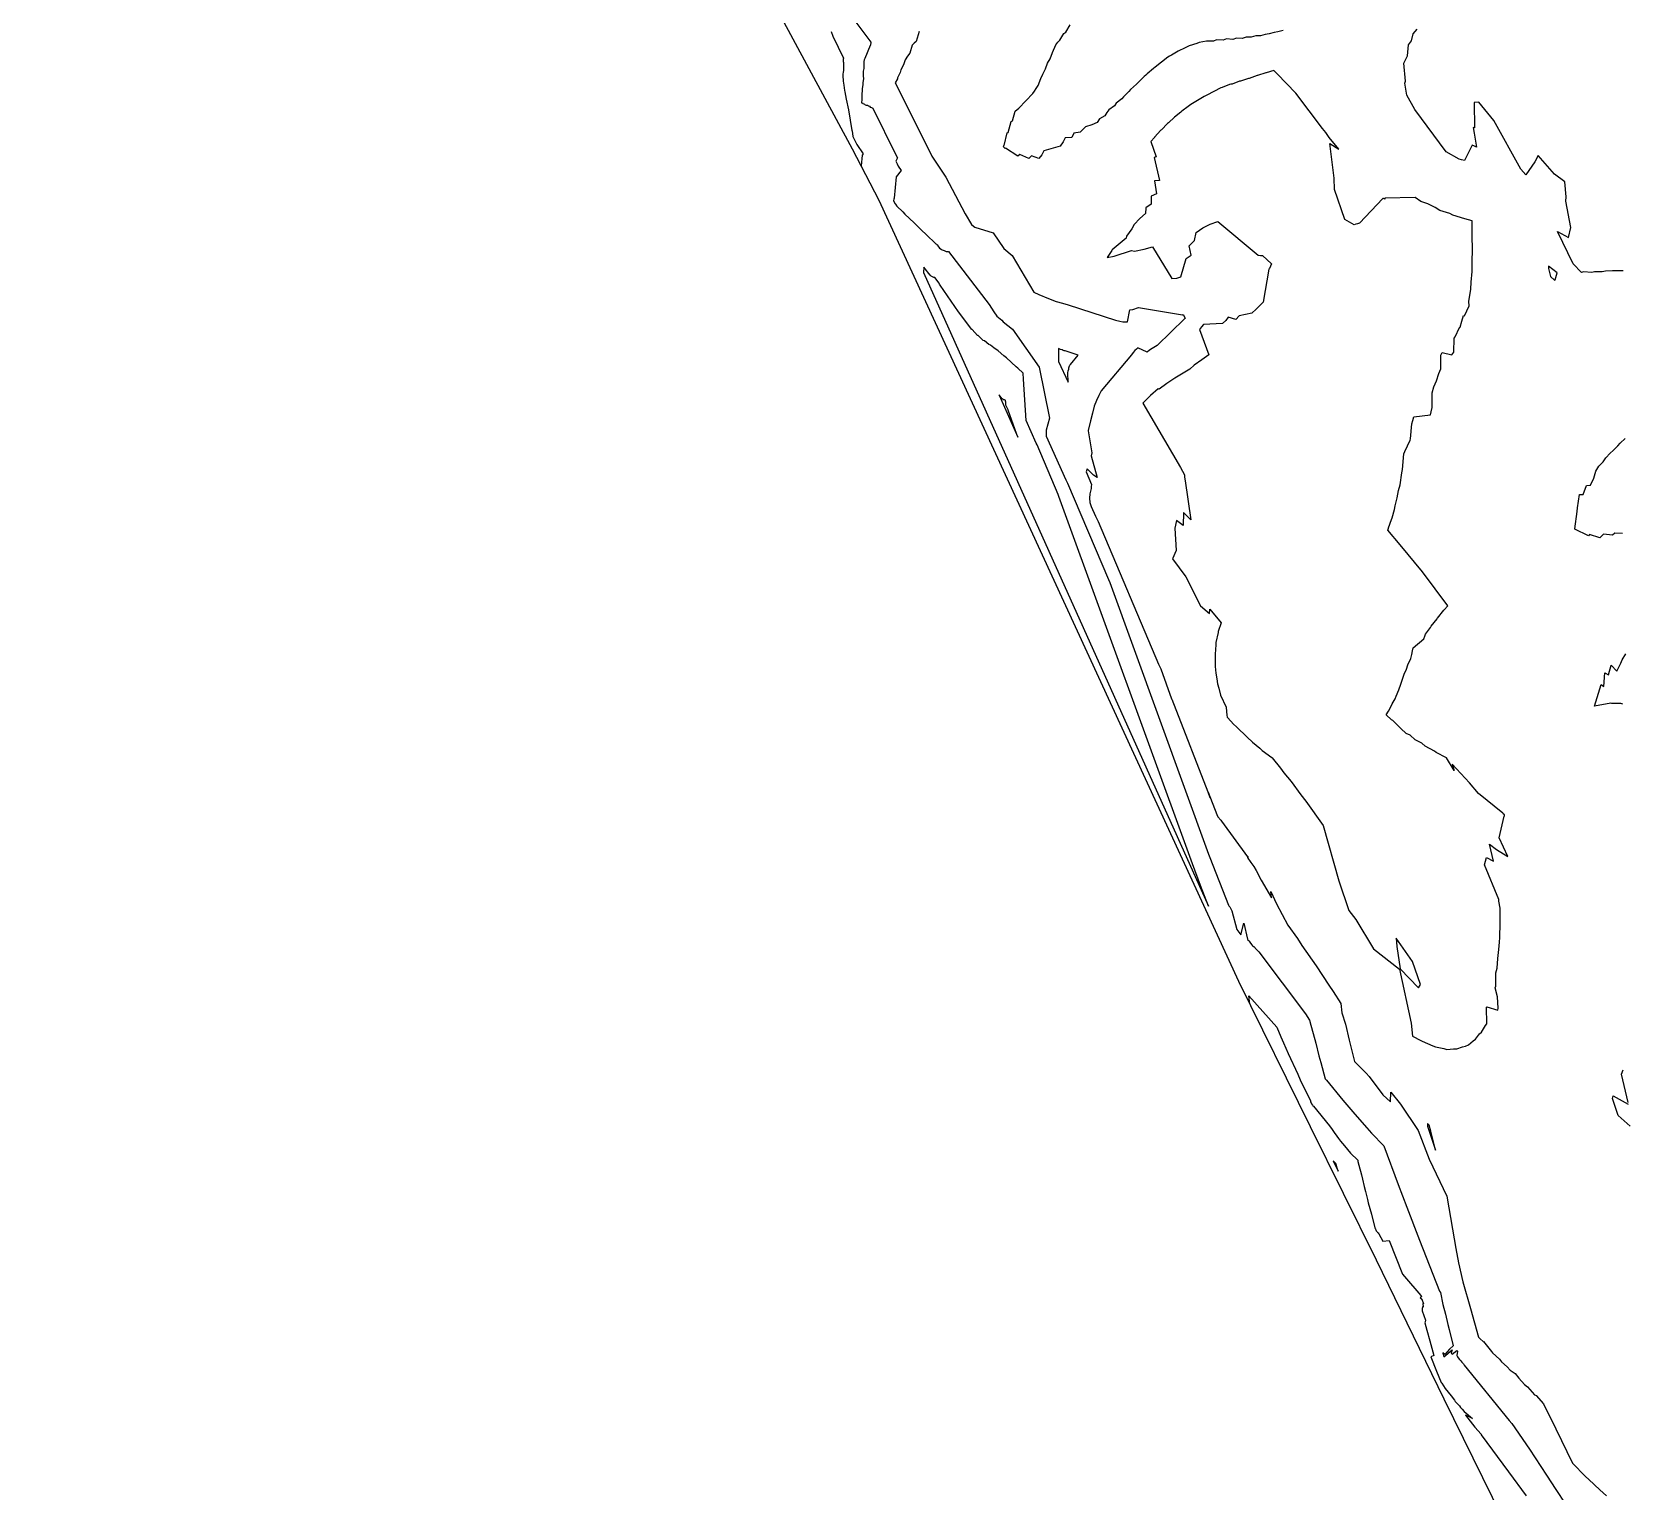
# Model space of a CAD drawing. Header units: metres. Extents: x 706349 to 713144, y 2649082 to 2655455.
# Drawn here: x 706634.7 to 707051.3, y 2653064.9 to 2653447.3 of the extents above; entities that cross this region are included whole.
import ezdxf

# ---------------------------------------------------------------- set-up
doc = ezdxf.new("R2010")
doc.units = ezdxf.units.M
for name, color, linetype in [('C-TINN-BNDY', 110, 'Continuous'), ('C-TOPO-MAJR', 9, 'Continuous'), ('C-TOPO-MINR', 8, 'Continuous')]:
    doc.layers.add(name, color=color, linetype=linetype)

msp = doc.modelspace()

# ---------------------------------------------------------------- linework, layer by layer
at = {"layer": 'C-TINN-BNDY', "color": 110, "linetype": 'Continuous', "lineweight": -3, "flags": 128}
msp.add_lwpolyline([(707035.14, 2653026.93), (707004.68, 2653089), (706986.95, 2653125.38), (706969.68, 2653160.34), (706950.93, 2653198.4), (706856.65, 2653403.08), (706849.74, 2653416.51), (706800.11, 2653508.53), (706754.61, 2653586.69), (706690.92, 2653776.55), (706634.74, 2653938.43)], dxfattribs=at)
at = {"layer": 'C-TOPO-MAJR', "color": 9, "linetype": 'Continuous', "lineweight": -3, "flags": 128}
msp.add_lwpolyline([(706847.72, 2653453.67), (706854.55, 2653444.53), (706854.4, 2653443.74), (706854.36, 2653443.66), (706852.91, 2653440.25), (706852.8, 2653439.94), (706852.71, 2653439.48), (706852.69, 2653437.65), (706852.53, 2653436.94), (706852.54, 2653435.73), (706852.57, 2653434.95), (706852.4, 2653433.98), (706852.41, 2653433.49), (706852.24, 2653432.36), (706852.25, 2653432.09), (706852.14, 2653430.71), (706852.14, 2653430.6), (706852.14, 2653429.28), (706852.02, 2653428.91), (706852.02, 2653428.72), (706852.06, 2653428.61), (706852.3, 2653428.61), (706852.39, 2653428.47), (706852.66, 2653428.43), (706852.83, 2653428.31), (706852.98, 2653428.16), (706853.3, 2653428.07), (706853.61, 2653428), (706853.89, 2653427.86), (706854.2, 2653427.79), (706854.34, 2653427.53), (706854.68, 2653427.4), (706855.04, 2653427.28), (706861.07, 2653415.01), (706861.45, 2653414.27), (706861.08, 2653413.35), (706861.38, 2653412.7), (706861.7, 2653412.08), (706862.48, 2653410.92), (706861.18, 2653409.25), (706860.62, 2653403.7), (706860.52, 2653403.39), (706860.47, 2653403.08), (706860.55, 2653402.76), (706860.87, 2653402.15), (706861.19, 2653401.75), (706861.27, 2653401.63), (706861.34, 2653401.6), (706861.36, 2653401.57), (706862.87, 2653400.06), (706863.44, 2653399.52), (706865.86, 2653397.19), (706867.8, 2653395.33), (706869.02, 2653394.18), (706871.52, 2653391.74), (706871.56, 2653391.71), (706871.67, 2653391.59), (706871.74, 2653391.54), (706871.94, 2653391.41), (706872.1, 2653391.19), (706872.48, 2653390.59), (706872.92, 2653390.27), (706873.16, 2653390.17), (706873.69, 2653389.92), (706874.25, 2653389.74), (706874.86, 2653389.69), (706885.51, 2653375.85), (706886.71, 2653373.91), (706887.53, 2653372.75), (706888.83, 2653371.67), (706889.2, 2653371.3), (706891.6, 2653369.36), (706898.56, 2653359.38), (706901.27, 2653345.99), (706900.89, 2653344.48), (706900.41, 2653342.87), (706900.41, 2653342.39), (706900.42, 2653342.1), (706900.47, 2653341.3), (706905.58, 2653329.91), (706906.06, 2653328.96), (706916.72, 2653303.79), (706917.1, 2653302.93), (706942.97, 2653231.76), (706943.29, 2653230.91), (706948.16, 2653218.4), (706948.3, 2653218.26), (706948.53, 2653218), (706949.03, 2653216.9), (706950.39, 2653212.07), (706951.46, 2653210.61), (706952.19, 2653213.69), (706953.14, 2653209.5), (706953.24, 2653209.32), (706953.65, 2653208.98), (706953.7, 2653208.84), (706953.75, 2653208.72), (706954.26, 2653208.11), (706954.52, 2653207.77), (706954.65, 2653207.63), (706954.8, 2653207.56), (706955.5, 2653206.81), (706956.14, 2653206.17), (706968.38, 2653189.91), (706969.41, 2653188.33), (706969.77, 2653187.01), (706969.92, 2653186.33), (706971.07, 2653182.26), (706971.87, 2653178.95), (706972.34, 2653177.18), (706973.48, 2653172.94), (706973.83, 2653172.57), (706978.17, 2653167.3), (706981.29, 2653163.62), (706984.45, 2653160.11), (706985.69, 2653158.72), (706988.85, 2653155.33), (706992.66, 2653145.19), (706994.86, 2653139.33), (706998.21, 2653130.65), (707003.46, 2653117.29), (707003.72, 2653116.97), (707004.36, 2653113.8), (707005.03, 2653111.23), (707005.68, 2653108.51), (707006.01, 2653107.23), (707007.05, 2653102.98), (707006.1, 2653102.05), (707004.86, 2653100.67), (707004.31, 2653101.08), (707004.31, 2653101.04), (707004.31, 2653101.01), (707004.59, 2653100.16), (707004.58, 2653100.07), (707006.78, 2653101.94), (707006.52, 2653101.02), (707006.75, 2653100.8), (707007.98, 2653101.7), (707008.2, 2653101.57), (707007.97, 2653100.45), (707008.16, 2653100.11), (707008.35, 2653099.78), (707008.7, 2653099.36), (707009.07, 2653099), (707009.3, 2653098.64), (707009.73, 2653098.28), (707009.96, 2653097.91), (707021.68, 2653083.41), (707022.43, 2653082.57), (707027, 2653075.92), (707031.5, 2653069.04), (707033.91, 2653065.31), (707036.42, 2653061.45)], dxfattribs=at)
msp.add_lwpolyline([(706905.42, 2653363.64), (706905.19, 2653363.7), (706904.92, 2653363.78), (706904.61, 2653363.89), (706904.21, 2653364.06), (706903.69, 2653364.32), (706903.69, 2653360.91), (706906.2, 2653355.44), (706906.1, 2653357.91), (706906.23, 2653358.47), (706906.33, 2653358.87), (706906.41, 2653359.19), (706906.49, 2653359.47), (706906.57, 2653359.71), (706906.67, 2653359.91), (706906.77, 2653360.1), (706908.81, 2653362.53), (706905.42, 2653363.64)], close=True, dxfattribs=at)
at = {"layer": 'C-TOPO-MINR', "color": 8, "linetype": 'Continuous', "lineweight": -3, "flags": 128}
for points, elevation in [([(706844.15, 2653447.36), (706844.53, 2653446.1), (706847.34, 2653440.33), (706847.3, 2653440.09), (706847.29, 2653439.81), (706847.3, 2653439.45), (706847.33, 2653439.26), (706847.35, 2653438.65), (706847.35, 2653438.56), (706847.38, 2653437.47), (706847.38, 2653437.19), (706847.24, 2653436.63), (706847.21, 2653436.21), (706847.14, 2653435.43), (706847.22, 2653434.72), (706847.24, 2653434.31), (706847.4, 2653433.27), (706847.64, 2653431.89), (706847.68, 2653431.54), (706848.08, 2653429.6), (706848.65, 2653426.83), (706849.56, 2653421.43), (706849.58, 2653421.34), (706849.81, 2653419.87), (706850.16, 2653419.1), (706850.84, 2653417.77), (706852.54, 2653415.28), (706852.25, 2653414.92), (706851.97, 2653412.17)], 2), ([(706867.18, 2653447.38), (706866.35, 2653444.69), (706865.86, 2653444.26), (706865.37, 2653443.72), (706864.7, 2653441.67), (706864.11, 2653440.9), (706863.49, 2653439.92), (706863.09, 2653438.57), (706862.4, 2653437.32), (706862.22, 2653436.57), (706861.51, 2653435.21), (706861.45, 2653434.94), (706860.87, 2653433.88), (706868.26, 2653419.15), (706870.51, 2653414.68), (706874.17, 2653409.16), (706879.2, 2653399.6), (706880.84, 2653396.8), (706881.44, 2653396.37), (706881.73, 2653396.04), (706886.52, 2653394.59), (706889.31, 2653390.46), (706891.5, 2653388.62), (706897.24, 2653379.05), (706898.52, 2653378.43), (706901.04, 2653377.34), (706903.06, 2653376.62), (706904.75, 2653376.12), (706906.22, 2653375.76), (706918.62, 2653371.67), (706919.69, 2653371.42), (706920.5, 2653371.29), (706921.14, 2653371.25), (706921.7, 2653371.27), (706922.33, 2653374.39), (706923.14, 2653374.52), (706924.59, 2653374.99), (706936.13, 2653373.11), (706936.21, 2653373.13), (706936.29, 2653373.15), (706936.66, 2653372.55), (706936.8, 2653372.17), (706936.74, 2653372.12), (706936.67, 2653372.07), (706929.48, 2653365.05), (706928.21, 2653364.28), (706927.53, 2653363.83), (706926.89, 2653363.36), (706924.47, 2653364.48), (706924.06, 2653364.14), (706923.66, 2653363.74), (706923.24, 2653363.23), (706922.79, 2653362.63), (706914.83, 2653353.16), (706914.19, 2653351.95), (706913.59, 2653350.67), (706913.03, 2653349.14), (706912.56, 2653347.37), (706912.01, 2653345.32), (706911.4, 2653342.77), (706911.41, 2653342.73), (706911.41, 2653342.72), (706912.39, 2653336.9), (706912.22, 2653336.15), (706913.79, 2653330.47), (706912.86, 2653331.08), (706911.21, 2653332.74), (706910.95, 2653331.93), (706912.28, 2653328.66), (706912.22, 2653328.12), (706912.2, 2653327.64), (706911.93, 2653326.56), (706911.89, 2653326.18), (706911.79, 2653325.07), (706911.9, 2653323.97), (706912.18, 2653322.92), (706913.34, 2653320.32), (706914.05, 2653318.92), (706929.86, 2653281.59), (706930.43, 2653280.32), (706933.28, 2653272.47), (706933.32, 2653272.38), (706943.39, 2653246.52), (706942.85, 2653248.06), (706945.11, 2653242.21), (706945.36, 2653241.57), (706946.16, 2653240.67), (706946.34, 2653240.43), (706953.21, 2653231.08), (706953.45, 2653231.07), (706953.12, 2653230.99), (706953.24, 2653230.91), (706953.25, 2653230.84), (706953.22, 2653230.76), (706953.88, 2653229.89), (706954.03, 2653229.63), (706954.84, 2653228.57), (706955.45, 2653227.47), (706956.76, 2653225.01), (706959.46, 2653220.32), (706959.24, 2653222.01), (706960.73, 2653218.75), (706963.73, 2653213.16), (706966.25, 2653209.66), (706967.39, 2653207.86), (706971.18, 2653202.52), (706974.45, 2653197.44), (706975.61, 2653195.78), (706977.63, 2653192.67), (706977.86, 2653190.25), (706978.82, 2653187.25), (706979.81, 2653183.06), (706981.19, 2653177.42), (706984.22, 2653174.4), (706985.03, 2653173.54), (706988.64, 2653168.73), (706990.6, 2653166.92), (706990.71, 2653169.42), (706993.28, 2653166.32), (706997.9, 2653159.39), (707000.73, 2653151.86), (707005.41, 2653142.19), (707006.88, 2653133.5), (707007.78, 2653128.47), (707008.46, 2653124.71), (707009.61, 2653119.74), (707011.58, 2653112.74), (707013.7, 2653105.21), (707014.08, 2653104.83), (707014.1, 2653104.8), (707014.94, 2653104.11), (707014.98, 2653104.05), (707017.04, 2653101.49), (707017.38, 2653101.11), (707019.16, 2653099.42), (707019.7, 2653098.8), (707021.21, 2653097.49), (707021.97, 2653096.62), (707023.26, 2653095.69), (707024.25, 2653094.52), (707025.7, 2653092.85), (707026.54, 2653092.25), (707028.38, 2653090.15), (707028.8, 2653089.93), (707030.72, 2653087.75), (707033.93, 2653081.23), (707038.33, 2653072.23), (707041.67, 2653068.75), (707042.56, 2653067.9), (707045.44, 2653065.21), (707047.24, 2653063.67)], -2), ([(706962.55, 2653447.58), (706961.1, 2653447.25), (706960.18, 2653447.06), (706958.84, 2653446.7), (706957.8, 2653446.59), (706956.54, 2653446.23), (706955.33, 2653446.21), (706954.15, 2653445.86), (706952.81, 2653445.9), (706951.75, 2653445.54), (706950.26, 2653445.64), (706949.3, 2653445.29), (706947.67, 2653445.41), (706946.8, 2653445.1), (706945.04, 2653445.14), (706944.28, 2653444.84), (706942.41, 2653444.8), (706940.48, 2653444.44), (706939.87, 2653444.18), (706937.91, 2653443.61), (706936.88, 2653443.07), (706935.04, 2653442.2), (706933.23, 2653441.12), (706932.78, 2653440.87), (706932.34, 2653440.6), (706928.98, 2653437.98), (706928.56, 2653437.66), (706926.92, 2653436.25), (706926.51, 2653435.91), (706926.09, 2653435.53), (706924.52, 2653434), (706924.09, 2653433.57), (706922.55, 2653432.13), (706922.11, 2653431.64), (706920.66, 2653430.26), (706920.21, 2653429.71), (706918.75, 2653428.53), (706918.29, 2653427.9), (706916.82, 2653426.83), (706916.36, 2653426.11), (706915.81, 2653425.25), (706914.4, 2653424.42), (706913.82, 2653423.47), (706912.37, 2653422.9), (706910.72, 2653422.35), (706909.32, 2653420.97), (706907.67, 2653420.67), (706907.12, 2653419.6), (706905.43, 2653419.48), (706904.85, 2653418.47), (706904.07, 2653417.32), (706899.85, 2653416.05), (706899.31, 2653415.06), (706898.54, 2653414.06), (706896.63, 2653414.75), (706895.92, 2653414.04), (706893.57, 2653415.1), (706893.05, 2653414.69), (706889.77, 2653416.78), (706889.71, 2653416.72), (706889.26, 2653417.09), (706889.37, 2653417.49), (706889.39, 2653417.5), (706890.26, 2653420.79), (706890.44, 2653420.91), (706891.3, 2653423.72), (706891.61, 2653423.97), (706892.34, 2653426.49), (706893.24, 2653427.23), (706896.95, 2653431.07), (706897.38, 2653431.67), (706897.83, 2653432.37), (706898.3, 2653433.21), (706899.03, 2653435), (706899.54, 2653436.13), (706900.25, 2653437.59), (706900.78, 2653439.05), (706901.44, 2653440.18), (706902.13, 2653441.8), (706902.99, 2653443.82), (706903.49, 2653444.52), (706904.05, 2653445.04), (706905.1, 2653446.8), (706905.59, 2653447.15), (706906.75, 2653449.09)], -2), ([(707051.56, 2653384.67), (707049.89, 2653384.64), (707048.76, 2653384.59), (707046.95, 2653384.55), (707046.06, 2653384.41), (707044.08, 2653384.35), (707043.38, 2653384.22), (707041.14, 2653384.34), (707040.68, 2653384.19), (707038.46, 2653386.44), (707034.33, 2653394.91), (707037.28, 2653393.38), (707037.82, 2653395.99), (707036.51, 2653402.93), (707036.62, 2653403.98), (707036.32, 2653407.91), (707033.61, 2653409.95), (707029.32, 2653414.82), (707028.43, 2653413.18), (707026.03, 2653409.82), (707024.78, 2653411.3), (707017.73, 2653424.01), (707013.75, 2653428.83), (707012.55, 2653428.72), (707012.59, 2653422.09), (707012.3, 2653422.17), (707012.58, 2653420.71), (707013.15, 2653417.01), (707012.49, 2653417.35), (707012.02, 2653417.58), (707009.99, 2653413.55), (707009.23, 2653413.74), (707008.63, 2653413.86), (707005.22, 2653415.79), (706997.04, 2653426.87), (706994.92, 2653430.62), (706994.39, 2653433.83), (706994.53, 2653434.29), (706994.08, 2653439.01), (706994.53, 2653439.91), (706995.07, 2653440.94), (706995.31, 2653443.83), (706996.16, 2653444.93), (706996.56, 2653446.72), (706997.59, 2653447.93)], -2), ([(707051.43, 2653315.83), (707049.37, 2653315.89), (707048.75, 2653315.41), (707046.4, 2653315.62), (707045.94, 2653315.17), (707045.45, 2653314.66), (707042.75, 2653315.56), (707042.47, 2653315.19), (707038.94, 2653316.93), (707038.94, 2653316.92), (707038.9, 2653316.96), (707038.9, 2653317.01), (707038.9, 2653317.01), (707038.9, 2653317.01), (707039.53, 2653321.58), (707039.63, 2653322.55), (707040.17, 2653326.05), (707041.13, 2653326.02), (707041.95, 2653328.36), (707043.03, 2653328.47), (707043.92, 2653330.32), (707044.45, 2653332.12), (707045.22, 2653333.49), (707046.29, 2653334.61), (707047.06, 2653335.61), (707048.19, 2653336.83), (707048.92, 2653337.58), (707050.14, 2653338.78), (707050.79, 2653339.45), (707052.05, 2653340.71)], -2), ([(707051.5, 2653271.07), (707050.95, 2653271.24), (707048.59, 2653271.26), (707048.37, 2653271.32), (707044.07, 2653270.59), (707045.78, 2653276.24), (707046.48, 2653275.73), (707046.79, 2653279.27), (707047.72, 2653278.76), (707048.41, 2653281.27), (707049.93, 2653279.74), (707050.93, 2653281.79), (707051.27, 2653282.67), (707052.3, 2653284.28)], -2), ([(706953.82, 2653192.54), (706953.54, 2653194.7), (706960.87, 2653186.49), (706960.84, 2653186.43), (706960.84, 2653186.41), (706961.89, 2653183.95), (706962.63, 2653182.32), (706963.84, 2653179.52), (706966.33, 2653174.14), (706967, 2653172.67), (706969.63, 2653167.12), (706969.66, 2653167.07), (706969.7, 2653166.89), (706969.84, 2653166.62), (706969.96, 2653166.4), (706970.19, 2653166.03), (706970.3, 2653165.88), (706970.42, 2653165.76), (706974.63, 2653160.63), (706975.34, 2653159.65), (706975.86, 2653158.87), (706976.6, 2653157.86), (706976.98, 2653157.24), (706977.54, 2653156.61), (706978.55, 2653155.34), (706980.15, 2653153.43), (706982.03, 2653151.59), (706982.11, 2653151.28), (706982.34, 2653150.31), (706983.02, 2653147.72), (706983.25, 2653146.65), (706983.71, 2653144.7), (706984.04, 2653143.41), (706984.56, 2653141.33), (706984.8, 2653140.43), (706985.62, 2653137.45), (706985.74, 2653137.01), (706986.65, 2653133.61), (706986.66, 2653133.58), (706986.77, 2653133.2), (706986.83, 2653133.16), (706986.87, 2653133.08), (706987.09, 2653132.84), (706987.22, 2653132.68), (706987.37, 2653132.52), (706987.56, 2653132.27), (706988.64, 2653130.42), (706990.31, 2653130.57), (706993.78, 2653121.73), (706994.32, 2653121.08), (706998.53, 2653116.13), (706998.64, 2653116.03), (706998.85, 2653115.92), (706998.42, 2653115.55), (706998.66, 2653115.34), (706998.7, 2653115.31), (706998.8, 2653115.22), (706999.26, 2653113.94), (706999.07, 2653114.09), (706999.2, 2653113.11), (706998.97, 2653113.29), (706998.96, 2653112.63), (706998.94, 2653112.14), (706999.75, 2653109.72), (706999.73, 2653109.28), (706999.65, 2653109), (707000.13, 2653107.06), (707000.91, 2653104.27), (707001.99, 2653100.46), (707001.19, 2653100.05), (707002.7, 2653096.33), (707003.94, 2653093.36), (707004.04, 2653093.18), (707004.04, 2653093.17), (707004.05, 2653093.16), (707004.5, 2653092.47), (707004.53, 2653092.44), (707004.95, 2653091.77), (707006.51, 2653089.84), (707007.35, 2653088.68), (707007.57, 2653088.4), (707008.68, 2653087.22), (707008.98, 2653086.83), (707009.39, 2653086.35), (707009.93, 2653085.72), (707012.11, 2653083.89), (707010.23, 2653084.8), (707012.72, 2653081.68), (707014.34, 2653079.77), (707014.39, 2653079.64), (707021.51, 2653069.92), (707026.13, 2653063.64)], 2), ([(707052.92, 2653166.73), (707051.1, 2653174.11), (707051.57, 2653175.28)], -2), ([(707053.38, 2653160.53), (707050.3, 2653163.29), (707048.76, 2653167.78), (707048.95, 2653168.42), (707052.85, 2653166.26)], -2)]:
    msp.add_lwpolyline(points, dxfattribs=dict(at, elevation=elevation))
for points, elevation in [([(706958.04, 2653436.54), (706957.98, 2653436.54), (706955.81, 2653435.81), (706955.68, 2653435.81), (706953.59, 2653435.04), (706953.39, 2653435.06), (706951.34, 2653434.32), (706951.08, 2653434.33), (706949.11, 2653433.54), (706948.79, 2653433.54), (706948.46, 2653433.48), (706946.52, 2653432.66), (706946.15, 2653432.55), (706942.52, 2653430.66), (706942.16, 2653430.49), (706941.8, 2653430.27), (706940.03, 2653429.28), (706938.3, 2653428.22), (706937.64, 2653427.7), (706935.98, 2653426.47), (706935.67, 2653426.21), (706934.07, 2653424.89), (706932.45, 2653423.42), (706932.23, 2653423.21), (706930.61, 2653421.6), (706930.46, 2653421.46), (706928.85, 2653419.67), (706928.79, 2653419.61), (706927.87, 2653418.48), (706929.23, 2653414.48), (706928.73, 2653414.33), (706930.16, 2653408.3), (706928.85, 2653408.2), (706929.32, 2653404.79), (706927.91, 2653404.2), (706927.97, 2653402.08), (706926.51, 2653401.1), (706926.41, 2653399.66), (706924.93, 2653398.35), (706923.46, 2653396.75), (706922.85, 2653395.65), (706921.45, 2653393.68), (706921.35, 2653393.21), (706917.71, 2653390.1), (706917.63, 2653389.93), (706916.37, 2653388.14), (706918.27, 2653388.45), (706922.8, 2653389.93), (706923.6, 2653389.8), (706926.06, 2653390.3), (706928.32, 2653390.88), (706933.38, 2653382.66), (706934.68, 2653382.68), (706935.74, 2653383.05), (706937.13, 2653387.87), (706938.39, 2653388.78), (706937.88, 2653391.18), (706939.26, 2653392.58), (706939.74, 2653394.66), (706941.46, 2653395.86), (706943.36, 2653396.85), (706945.36, 2653397.54), (706955.92, 2653388.74), (706956.54, 2653388.67), (706957.06, 2653388.61), (706959.45, 2653386.47), (706958.89, 2653385.2), (706958.78, 2653385.09), (706957.31, 2653376.4), (706956.38, 2653375.56), (706955.4, 2653374.6), (706954.32, 2653373.5), (706950.97, 2653372.83), (706950.15, 2653371.86), (706948.14, 2653372.51), (706947.46, 2653371.65), (706946.65, 2653370.81), (706941.61, 2653370.56), (706941.13, 2653369.93), (706940.56, 2653369.25), (706943.01, 2653362.64), (706941.2, 2653361.28), (706939.2, 2653359.95), (706938.08, 2653358.86), (706934.11, 2653356.48), (706932, 2653355.07), (706929.99, 2653353.6), (706929.78, 2653353.69), (706927.74, 2653351.99), (706925.71, 2653349.99), (706935.63, 2653333.14), (706936.63, 2653331.18), (706936.69, 2653330.71), (706936.67, 2653330.61), (706936.84, 2653329.64), (706938.29, 2653319.4), (706936.44, 2653321.28), (706936.33, 2653317.9), (706934.58, 2653319.18), (706934.14, 2653317.23), (706934.45, 2653311.34), (706933.55, 2653309.13), (706937.01, 2653304.49), (706940.85, 2653296.89), (706943.21, 2653294.82), (706943.27, 2653296.01), (706946.28, 2653292.42), (706945.47, 2653290.11), (706945.45, 2653289.83), (706944.9, 2653287.26), (706944.89, 2653286.61), (706944.67, 2653284.17), (706944.66, 2653282.11), (706944.74, 2653281), (706944.89, 2653279.24), (706945.15, 2653277.74), (706945.34, 2653276.41), (706945.64, 2653275.28), (706946.12, 2653273.48), (706947.6, 2653270.28), (706947.69, 2653269.19), (706947.73, 2653268.18), (706947.88, 2653267.69), (706948.01, 2653267.49), (706949.54, 2653265.85), (706950.32, 2653265.12), (706953.07, 2653262.43), (706954.44, 2653261.13), (706956.37, 2653259.59), (706957.05, 2653258.98), (706959.51, 2653257.12), (706959.53, 2653257.11), (706959.54, 2653257.1), (706959.59, 2653257.06), (706961.83, 2653254.28), (706962.7, 2653253.07), (706964.65, 2653250.81), (706967.11, 2653247.3), (706968.44, 2653245.68), (706973.03, 2653239.33), (706977.12, 2653224.83), (706979.71, 2653217.01), (706980.95, 2653215.42), (706981.56, 2653214.65), (706986.21, 2653206.98), (706992.98, 2653201.62), (706996.07, 2653187.49), (706996.35, 2653184.12), (706998.56, 2653182.94), (706998.88, 2653182.75), (707001.73, 2653181.58), (707002.37, 2653181.31), (707004.57, 2653180.85), (707005.4, 2653180.64), (707007.13, 2653180.77), (707007.98, 2653180.79), (707009.46, 2653181.29), (707010.29, 2653181.46), (707011.08, 2653181.8), (707012.24, 2653182.83), (707012.9, 2653183.29), (707013.95, 2653184.67), (707014.49, 2653185.15), (707015.5, 2653186.85), (707015.88, 2653187.35), (707015.77, 2653191.69), (707015.84, 2653191.82), (707018.74, 2653190.87), (707018.82, 2653191.41), (707018.61, 2653194.44), (707018.04, 2653196.77), (707018.2, 2653197.17), (707018.25, 2653200.71), (707018.55, 2653201.94), (707018.77, 2653204.46), (707019.04, 2653206.82), (707019.15, 2653208.71), (707019.26, 2653209.97), (707019.31, 2653213.67), (707019.37, 2653214.23), (707019.36, 2653217.64), (707018.98, 2653219.48), (707018.97, 2653219.92), (707015.25, 2653229), (707015.77, 2653230.87), (707017.64, 2653229.95), (707016.52, 2653234.42), (707018.4, 2653233), (707021.37, 2653231.2), (707019.08, 2653236.05), (707020.44, 2653241.77), (707020.45, 2653241.83), (707020.51, 2653242.09), (707020.18, 2653242.36), (707020.04, 2653242.5), (707013.7, 2653247.68), (707011.33, 2653250.47), (707006.8, 2653255.35), (707007.27, 2653253.71), (707005.28, 2653256.99), (707002.62, 2653258.43), (707002.13, 2653258.81), (706999.71, 2653260.11), (706998.79, 2653260.85), (706997.13, 2653261.7), (706995.82, 2653262.93), (706994.77, 2653263.44), (706993.31, 2653264.74), (706991.2, 2653266.85), (706990.92, 2653266.96), (706989.45, 2653268.27), (706990.14, 2653269.25), (706990.22, 2653269.38), (706991.07, 2653271.14), (706991.84, 2653272.49), (706992.14, 2653273.16), (706992.8, 2653274.82), (706993.35, 2653276.29), (706993.79, 2653277.68), (706994.18, 2653278.93), (706994.81, 2653280.22), (706995.14, 2653281.41), (706995.91, 2653283.06), (706996.18, 2653284.12), (706996.41, 2653285.03), (706996.6, 2653285.81), (706999.39, 2653288.24), (706999.59, 2653288.88), (706999.77, 2653289.41), (707001.12, 2653291.2), (707001.26, 2653291.56), (707002.82, 2653293.43), (707002.91, 2653293.64), (707004.63, 2653295.7), (707004.71, 2653295.79), (707005.65, 2653296.86), (706998.99, 2653305.77), (706993.14, 2653312.81), (706989.96, 2653316.68), (706990.11, 2653317.21), (706990.13, 2653317.27), (706990.9, 2653319.45), (706991.02, 2653319.87), (706991.65, 2653322.07), (706991.87, 2653323.07), (706992.37, 2653325.13), (706992.69, 2653327.07), (706993.14, 2653328.53), (706993.59, 2653331.68), (706993.8, 2653332.6), (706994.13, 2653336.69), (706994.39, 2653337.26), (706994.4, 2653337.32), (706995.8, 2653340.26), (706995.88, 2653340.6), (706996.24, 2653344.53), (706996.44, 2653345.39), (706996.76, 2653346.34), (707001.14, 2653346.89), (707001.32, 2653347.73), (707001.57, 2653348.79), (707001.55, 2653352.63), (707002, 2653354.25), (707002.67, 2653355.85), (707003.27, 2653357.69), (707003.84, 2653358.94), (707003.82, 2653362.52), (707004.18, 2653363.2), (707006.68, 2653362.6), (707007.19, 2653363.35), (707007.28, 2653367.03), (707007.53, 2653367.38), (707008.71, 2653369.76), (707008.83, 2653369.89), (707009.3, 2653371.48), (707009.79, 2653372.94), (707009.98, 2653372.86), (707011.25, 2653375.44), (707011.11, 2653376.61), (707011.65, 2653379.84), (707011.75, 2653381.64), (707011.99, 2653384.47), (707012.04, 2653387.61), (707012.07, 2653389.61), (707012.02, 2653394.42), (707012.01, 2653395.12), (707011.99, 2653397.7), (707010.13, 2653398.26), (707006.93, 2653399.21), (707006.14, 2653399.68), (707003.57, 2653400.47), (707002.29, 2653401.19), (707000.41, 2653402.21), (706998.59, 2653402.82), (706997.07, 2653403.81), (706989.17, 2653403.67), (706989.13, 2653403.41), (706988.78, 2653403.59), (706988.6, 2653403.58), (706982.48, 2653397.1), (706981.99, 2653396.96), (706981.53, 2653396.84), (706981.12, 2653396.71), (706978.7, 2653398.1), (706976, 2653405.95), (706975.88, 2653408.89), (706974.77, 2653417.98), (706977.13, 2653416.48), (706974.57, 2653419.57), (706973.67, 2653420.85), (706972.82, 2653421.9), (706965.81, 2653431.17), (706960.9, 2653436.27), (706960.58, 2653436.62), (706960.07, 2653437.13), (706958.04, 2653436.54)], -4), ([(706870.31, 2653383.24), (706870.3, 2653383.24), (706870.25, 2653383.32), (706870.2, 2653383.37), (706870.03, 2653383.53), (706868.38, 2653385.63), (706868.31, 2653384.16), (706942.97, 2653218.18), (706940.88, 2653223.61), (706938.78, 2653229.21), (706903.78, 2653325.54), (706903.58, 2653325.99), (706898.07, 2653339), (706897.82, 2653339.49), (706895.18, 2653345.39), (706894.48, 2653356.24), (706894.45, 2653357.79), (706893.02, 2653359.11), (706892.6, 2653359.49), (706890.08, 2653361.84), (706889.32, 2653362.34), (706887.84, 2653363.64), (706886.75, 2653364.42), (706885.88, 2653365.13), (706885.43, 2653365.33), (706884.24, 2653366.28), (706883.94, 2653366.39), (706882.58, 2653367.69), (706882.43, 2653367.73), (706881.05, 2653369.23), (706881, 2653369.24), (706880.97, 2653369.24), (706880.94, 2653369.26), (706877.51, 2653373.88), (706872.7, 2653380.89), (706872.51, 2653381.16), (706872.38, 2653381.37), (706871.23, 2653382.87), (706871.16, 2653382.87), (706871.1, 2653382.89), (706871.05, 2653382.92), (706870.31, 2653383.24)], 2), ([(707032.02, 2653385.24), (707032.56, 2653383.16), (707033.58, 2653382.18), (707033.77, 2653382.28), (707034.32, 2653384.11), (707032.05, 2653385.86), (707032.02, 2653385.24)], -2), ([(706892.92, 2653341.4), (706892.78, 2653341.77), (706890.46, 2653348.15), (706890.44, 2653348.18), (706890.08, 2653349.05), (706890.06, 2653349.08), (706889.89, 2653349.47), (706889.83, 2653350.32), (706889.82, 2653350.41), (706889.81, 2653350.52), (706889.79, 2653350.68), (706889.49, 2653350.92), (706889.41, 2653350.73), (706888.94, 2653351.05), (706888.11, 2653352.17), (706888.1, 2653352.04), (706893.05, 2653341.04), (706892.92, 2653341.4)], 4), ([(706998.48, 2653197.62), (706996.36, 2653203.66), (706992.08, 2653209.73), (706992.3, 2653207.61), (706993.15, 2653201.73), (706997.92, 2653196.8), (706998.48, 2653197.62)], -4), ([(707000.33, 2653161.24), (707000.31, 2653160.55), (707002.44, 2653154.25), (707001.23, 2653159.22), (707000.72, 2653160.75), (707000.33, 2653161.24)], -2), ([(706976.31, 2653150.72), (706976.31, 2653150.74), (706976.3, 2653150.75), (706976.3, 2653150.77), (706975.65, 2653151.4), (706976.96, 2653148.7), (706976.9, 2653148.87), (706976.82, 2653149.08), (706976.75, 2653149.28), (706976.69, 2653149.47), (706976.41, 2653150.49), (706976.31, 2653150.72)], 4)]:
    msp.add_lwpolyline(points, close=True, dxfattribs=dict(at, elevation=elevation))

doc.saveas('drawing.dxf')
